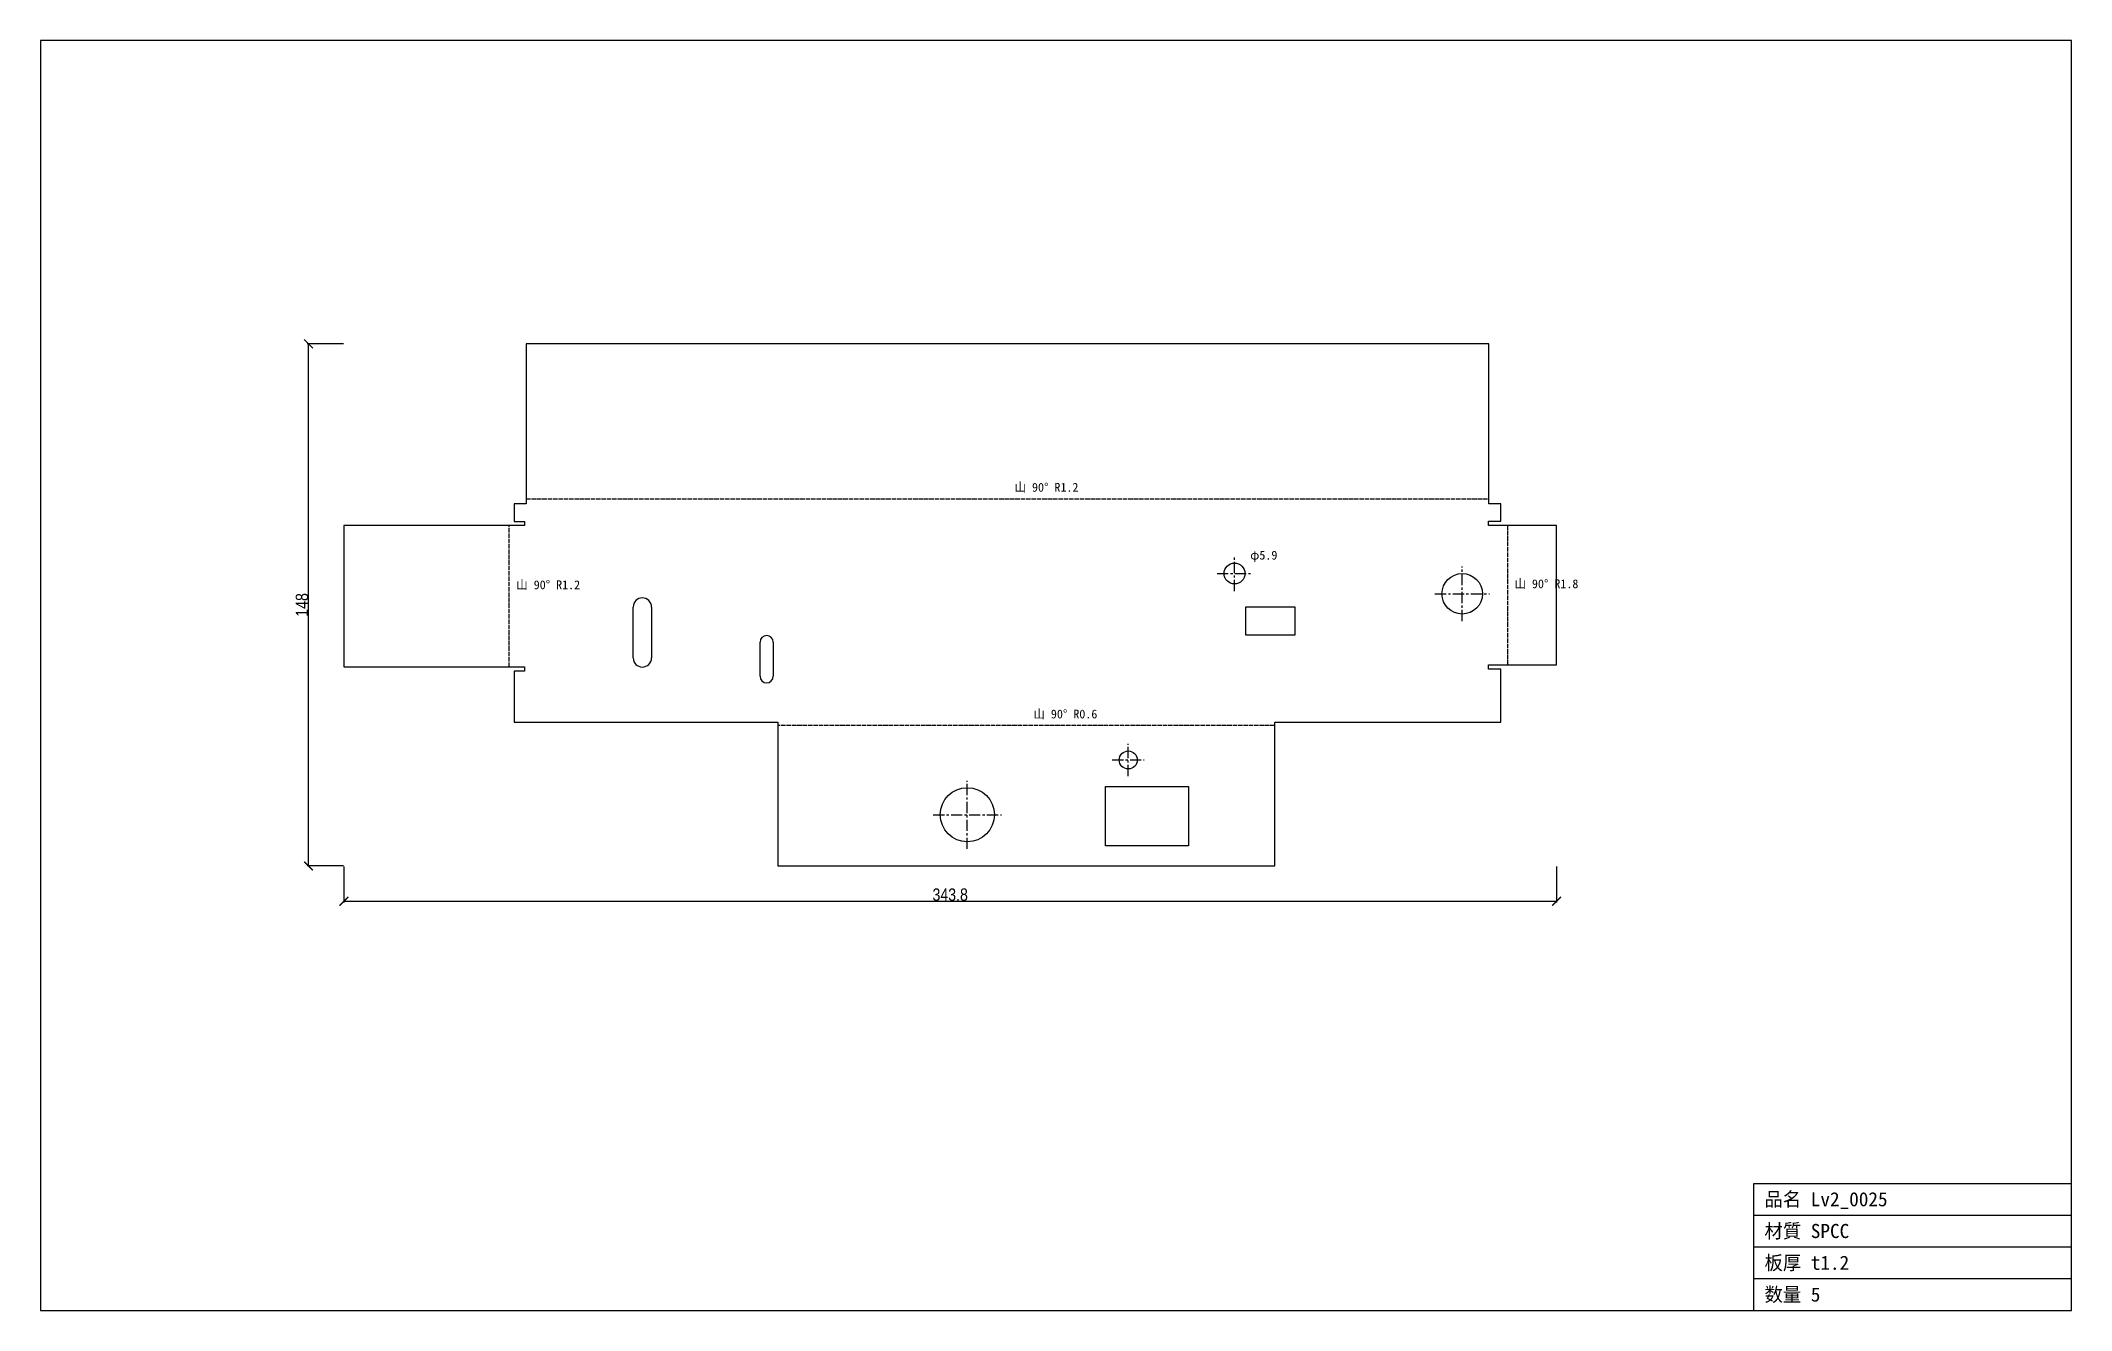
# Model space of a CAD drawing. Header units: millimetres. Extents: x -134 to 441, y -167 to 193.
import ezdxf

# ---------------------------------------------------------------- set-up
doc = ezdxf.new("R2010")
doc.units = ezdxf.units.MM
doc.linetypes.add('CENTER', pattern=[5.08, 3.175, -0.635, 0.635, -0.635])
doc.linetypes.add('DASHED', pattern=[1.524, 1.27, -0.254])
for name, color, linetype in [('BEND', 7, 'Continuous'), ('CENTER', 7, 'Continuous'), ('CUT', 7, 'Continuous'), ('DIM', 7, 'Continuous'), ('FRAME', 7, 'Continuous'), ('TEXT', 7, 'Continuous')]:
    doc.layers.add(name, color=color, linetype=linetype)
doc.styles.add('OpenSansCondensed-Light', font='OpenSansCondensed-Light.ttf')
doc.dimstyles.new('EZDXF', dxfattribs={"dimtxt": 0.25, "dimasz": 0.175, "dimexe": 0.375, "dimexo": 0.125, "dimgap": 0.1, "dimtad": 1, "dimlfac": 100, "dimzin": 12, "dimdsep": 46, "dimtxsty": 'OpenSansCondensed-Light', "dimblk": 'ARCHTICK', "dimcen": 2.5, "dimazin": 3, "dimtfac": 0.5, "dimtmove": 2, "dimatfit": 3})

# ---------------------------------------------------------------- blocks, each defined once
blk = doc.blocks.new('_ARCHTICK')
at = {"color": 0, "linetype": 'BYBLOCK', "const_width": 0.15}
blk.add_lwpolyline([(-0.5, -0.5), (0.5, 0.5)], dxfattribs=at)

msp = doc.modelspace()

# ---------------------------------------------------------------- linework, layer by layer
at = {"layer": 'BEND', "color": 1, "linetype": 'DASHED'}
for p, q in [((3.4, 63.31), (276.31, 63.31)), ((-1.41, 15.65), (-1.41, 55.72)), ((281.6, 55.73), (281.6, 16.22)), ((215.64, -0.94), (74.79, -0.94))]:
    msp.add_line(p, q, dxfattribs=at)
at = {"layer": 'CENTER', "color": 1, "linetype": 'CENTER'}
for p, q in [((204.23, 37.16), (204.23, 47.08)), ((199.27, 42.12), (209.19, 42.12)), ((268.79, 28.64), (268.79, 44.12)), ((261.05, 36.38), (276.53, 36.38)), ((169.54, -10.72), (178.64, -10.72)), ((174.09, -15.27), (174.09, -6.17)), ((128.47, -35.92), (128.47, -16.59)), ((118.8, -26.25), (138.13, -26.25))]:
    msp.add_line(p, q, dxfattribs=at)
at = {"layer": 'CUT'}
for p, q in [((276.31, 107.21), (3.4, 107.21)), ((3.4, 107.21), (3.4, 61.89)), ((276.31, 61.89), (276.31, 107.21)), ((3.4, 61.89), (0, 61.89)), ((0, 61.89), (0, 56.92)), ((279.71, 61.89), (276.31, 61.89)), ((279.71, 56.93), (279.71, 61.89)), ((2.9, 55.72), (-48.3, 55.72)), ((-48.3, 55.72), (-48.3, 15.65)), ((0, 56.92), (2.9, 56.92)), ((2.9, 56.92), (2.9, 55.72)), ((276.21, 55.73), (276.21, 56.93)), ((276.21, 56.93), (279.71, 56.93)), ((295.53, 55.73), (276.21, 55.73)), ((295.53, 16.22), (295.53, 55.73)), ((33.75, 18.22), (33.75, 32.62)), ((38.94, 32.62), (38.94, 18.22)), ((207.47, 24.67), (207.47, 32.71)), ((207.47, 32.71), (221.37, 32.71)), ((221.37, 32.71), (221.37, 24.67)), ((221.37, 24.67), (207.47, 24.67)), ((69.71, 12.99), (69.71, 22.68)), ((73.44, 22.68), (73.44, 12.99)), ((-48.3, 15.65), (2.9, 15.65)), ((2.9, 14.45), (0, 14.45)), ((0, 14.45), (0, 0)), ((2.9, 15.65), (2.9, 14.45)), ((276.21, 15.02), (276.21, 16.22)), ((276.21, 16.22), (295.53, 16.22)), ((279.71, 15.02), (276.21, 15.02)), ((279.71, 0), (279.71, 15.02)), ((0, 0), (74.79, 0)), ((74.79, 0), (74.79, -40.76)), ((215.64, -40.76), (215.64, 0)), ((215.64, 0), (279.71, 0)), ((167.66, -35.07), (167.66, -18.26)), ((167.66, -18.26), (191.19, -18.26)), ((191.19, -18.26), (191.19, -35.07)), ((191.19, -35.07), (167.66, -35.07)), ((74.79, -40.76), (215.64, -40.76))]:
    msp.add_line(p, q, dxfattribs=at)
for centre, radius in [((204.23, 42.12), 2.96), ((268.79, 36.38), 5.74), ((174.09, -10.72), 2.55), ((128.47, -26.25), 7.67)]:
    msp.add_circle(centre, radius, dxfattribs=at)
for centre, radius, start, end in [((36.35, 32.62), 2.6, 0, 180), ((71.57, 22.68), 1.87, 0, 180), ((36.35, 18.22), 2.6, 180, 0), ((71.57, 12.99), 1.87, 180, 0)]:
    msp.add_arc(centre, radius, start, end, dxfattribs=at)
at = {"layer": 'FRAME'}
for p, q in [((441.49, 193.17), (-134.26, 193.17)), ((-134.26, 193.17), (-134.26, -166.72)), ((441.49, -166.72), (441.49, 193.17)), ((351.49, -166.72), (351.49, -130.72)), ((351.49, -130.72), (441.49, -130.72)), ((351.49, -139.72), (441.49, -139.72)), ((351.49, -148.72), (441.49, -148.72)), ((351.49, -157.72), (441.49, -157.72)), ((-134.26, -166.72), (441.49, -166.72))]:
    msp.add_line(p, q, dxfattribs=at)

# ---------------------------------------------------------------- texts
at = {"layer": 'TEXT'}
for s, height, p in [('山 90° R1.2', 2.5, (141.86, 65.31)), ('φ5.9', 2.5, (208.69, 46.08)), ('山 90° R1.2', 2.5, (0.59, 37.68)), ('山 90° R1.8', 2.5, (283.6, 37.97)), ('山 90° R0.6', 2.5, (147.22, 1.06)), ('品名 Lv2_0025', 4, (354.49, -137.22)), ('材質 SPCC', 4, (354.49, -146.22)), ('板厚 t1.2', 4, (354.49, -155.22)), ('数量 5', 4, (354.49, -164.22))]:
    msp.add_text(s, height=height, dxfattribs=at).set_placement(p)

# ---------------------------------------------------------------- dimensions: what is measured, and where the dimension line sits
at = {"layer": 'DIM'}
msp.add_linear_dim(base=(-58.3, -40.76), p1=(-48.3, -40.76), p2=(-48.3, 107.21), angle=90, dimstyle='EZDXF', override={"dimtxt": 3.5, "dimasz": 2.5, "dimdec": 1, "dimlfac": 1}, dxfattribs=at).render()
msp.add_linear_dim(base=(-48.3, -50.76), p1=(-48.3, -40.76), p2=(295.53, -40.76), dimstyle='EZDXF', override={"dimtxt": 3.5, "dimasz": 2.5, "dimdec": 1, "dimlfac": 1}, dxfattribs=at).render()

doc.saveas('drawing.dxf')
